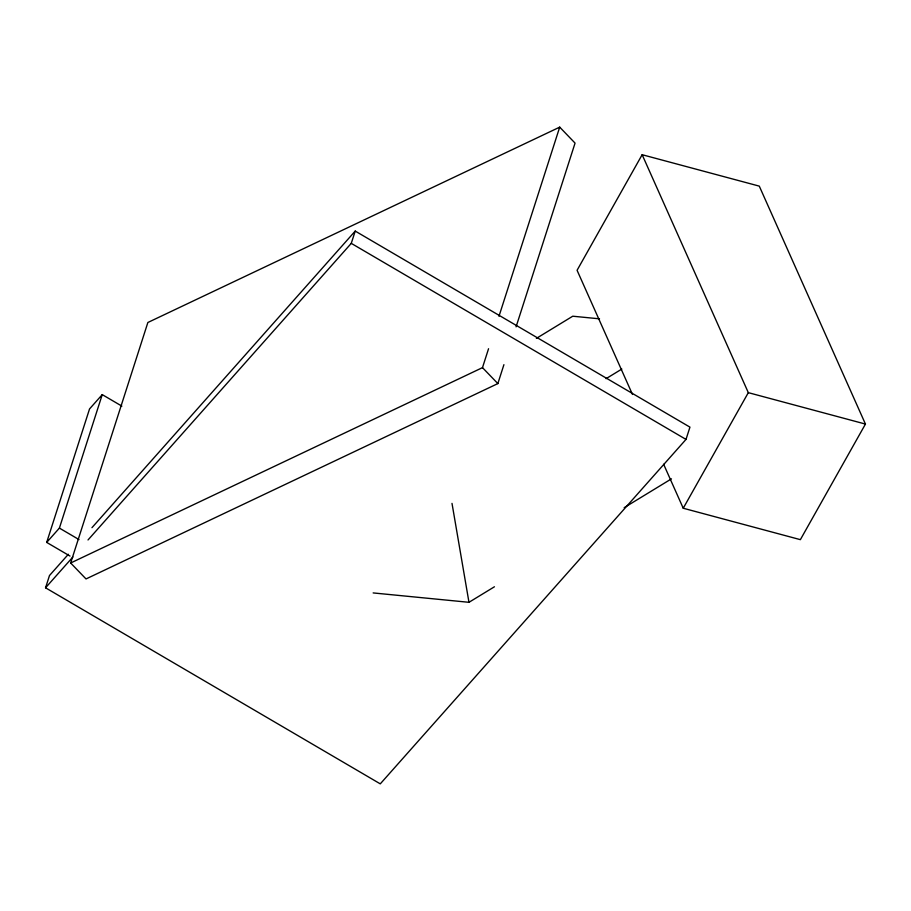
<?xml version="1.0" encoding="UTF-8"?>
<svg xmlns="http://www.w3.org/2000/svg" width="911" height="911" viewBox="0 0 911 911"><rect width="100%" height="100%" fill="white"/><g stroke="black" fill="none" stroke-linecap="round" stroke-linejoin="round"><path stroke-width="1.37" d="M69.988 556.052L46.689 542.409L89.54 408.948L102.248 394.622L121.869 406.124M46.689 542.409L59.397 528.095L102.248 394.622M91.954 527.685L355.222 231.075L689.946 427.134L686.006 439.409L380.274 783.859L45.55 587.8L49.49 575.524L68.371 554.264M503.92 364.673L497.85 383.588L86.021 578.94L70.659 562.987L147.867 322.494L559.707 127.141L575.057 143.107L516.07 326.844M88.014 539.961L351.27 243.362L355.222 231.075M70.659 562.987L482.488 367.634L488.558 348.719M498.977 316.288L559.707 127.141M663.629 464.268L683.239 508.236L800.37 539.654L865.45 424.07L759.284 186.129L642.153 154.711L577.073 270.294L632.473 394.44M683.239 508.236L748.318 392.652L642.153 154.711M45.55 587.8L72.914 556.974M536.374 338.391L572.746 316.208L599.529 318.827M606.066 378.669L621.826 369.057M373.146 592.924L468.971 602.308L494.434 586.775M624.172 507.678L671.464 478.844M748.318 392.652L865.45 424.07M351.27 243.362L686.006 439.409M59.397 528.095L79.018 539.585M482.488 367.634L497.85 383.588M452.004 503.384L468.971 602.308"/></g></svg>
